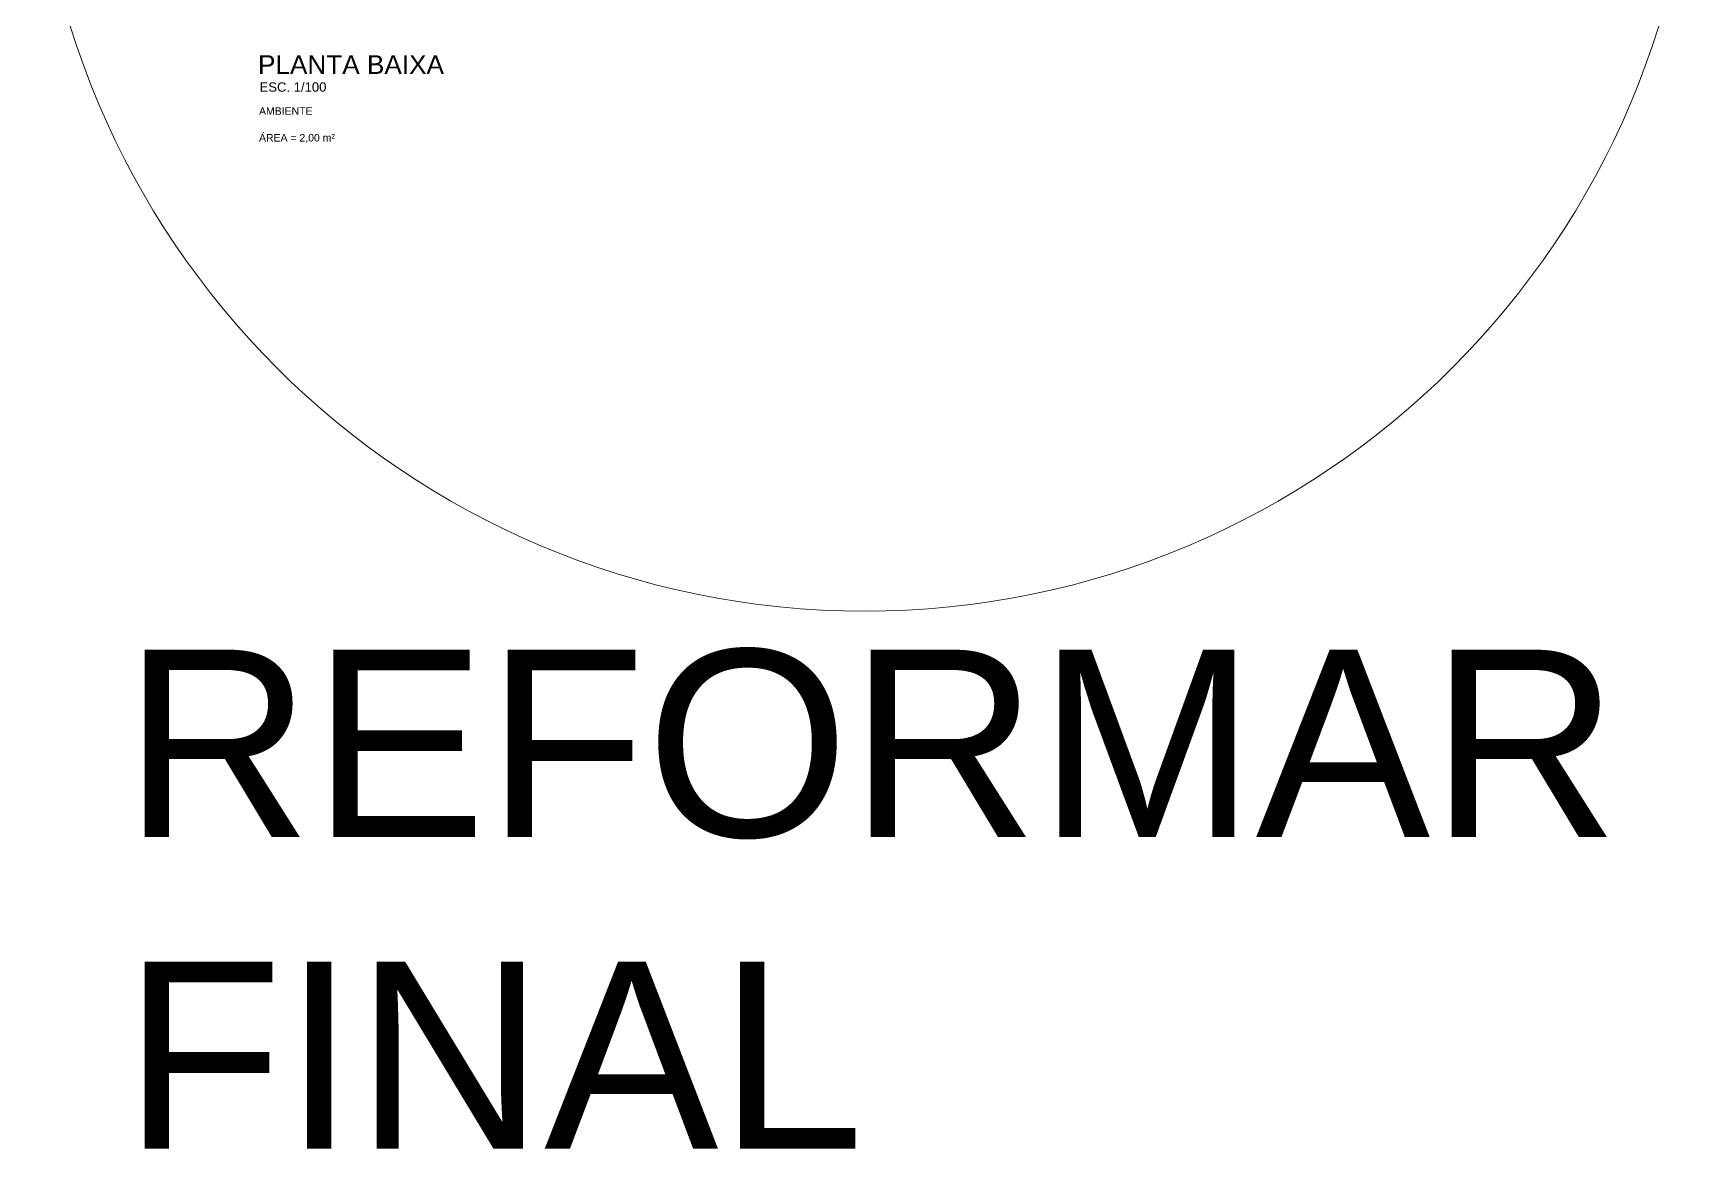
# Model space of a CAD drawing. Header units: millimetres. Extents: x 1497.6 to 1542, y 192.3 to 251.1.
# Drawn here: x 1497.58 to 1542, y 192.35 to 222.15 of the extents above; entities that cross this region are included whole.
import ezdxf

# ---------------------------------------------------------------- set-up
doc = ezdxf.new("R2010")
doc.units = ezdxf.units.MM
for name, color, linetype, lineweight in [('AR-PENA_010', 10, 'Continuous', 9), ('AR-TXT', 174, 'Continuous', 0), ('AR-TXT-AMBIENTE', 174, 'Continuous', 0), ('AR-TXT-ESPECIFICAÇÕES', 174, 'Continuous', 0), ('AR-TXT-ÁREA', 7, 'Continuous', 0)]:
    doc.layers.add(name, color=color, linetype=linetype, lineweight=lineweight)
doc.styles.add('1000_TXT 1', font='arial.ttf', dxfattribs={"height": 5})
doc.styles.add('100_TXT 1', font='arial.ttf', dxfattribs={"height": 0.5})
doc.styles.add('100_TXT 2', font='arial.ttf', dxfattribs={"height": 0.25})
doc.styles.add('100_TXT 3', font='arial.ttf', dxfattribs={"height": 0.2})

msp = doc.modelspace()

# ---------------------------------------------------------------- linework, layer by layer
at = {"layer": 'AR-PENA_010'}
msp.add_circle((1519.787, 228.921), 22.209, dxfattribs=at)

# ---------------------------------------------------------------- texts
at = {"layer": 'AR-TXT', "insert": (1503.583, 221.567), "char_height": 0.5, "attachment_point": 1, "style": '100_TXT 1'}
msp.add_mtext_dynamic_manual_height_columns('PLANTA BAIXA', width=14.36456, gutter_width=10, heights=[0], dxfattribs=at)
at = {"layer": 'AR-TXT', "insert": (1499.978, 205.682), "char_height": 5, "width": 50.80926, "attachment_point": 1, "style": '1000_TXT 1'}
msp.add_mtext('REFORMAR FINAL', dxfattribs=at)
at = {"layer": 'AR-TXT-AMBIENTE', "insert": (1503.611, 220.176), "char_height": 0.2, "attachment_point": 1, "style": '100_TXT 3'}
msp.add_mtext_dynamic_manual_height_columns('AMBIENTE', width=14.36456, gutter_width=10, heights=[0], dxfattribs=at)
at = {"layer": 'AR-TXT-ESPECIFICAÇÕES', "insert": (1503.625, 220.843), "char_height": 0.25, "attachment_point": 1, "style": '100_TXT 2'}
msp.add_mtext_dynamic_manual_height_columns('ESC. 1/100', width=14.36456, gutter_width=10, heights=[0], dxfattribs=at)
at = {"layer": 'AR-TXT-ÁREA', "insert": (1503.611, 219.462), "char_height": 0.2, "attachment_point": 1, "style": '100_TXT 3'}
msp.add_mtext_dynamic_manual_height_columns('ÁREA = 2,00 m²', width=14.36456, gutter_width=10, heights=[0], dxfattribs=at)

doc.saveas('drawing.dxf')
